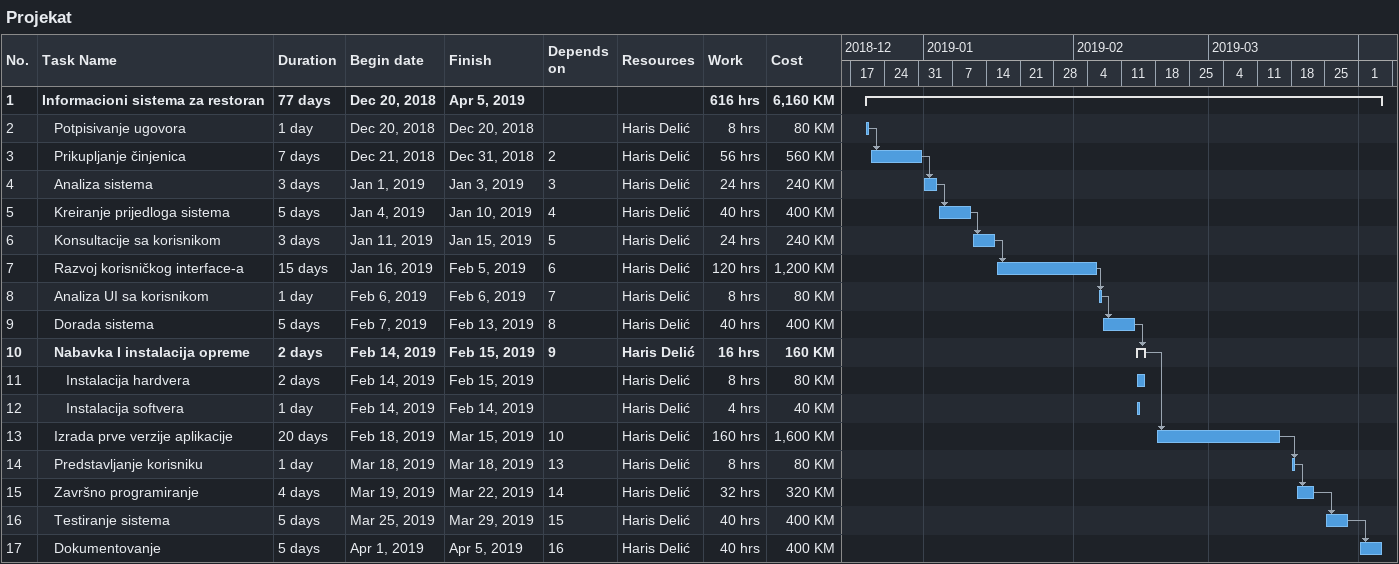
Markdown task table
Projekat

| ID | Level | Task | Duration | Start | Finish | Predecessors | Resources | Work (h) | Cost (KM) |
|---|---|---|---|---|---|---|---|---|---|
| 1 | 1 | **Informacioni sistema za restoran** | 77d | 2018-12-20 | 2019-04-05 |  |  | 616 | 6160 |
| 2 | 2 | Potpisivanje ugovora | 1d | 2018-12-20 | 2018-12-20 |  | Haris Delić | 8 | 80 |
| 3 | 2 | Prikupljanje činjenica | 7d | 2018-12-21 | 2018-12-31 | 2 | Haris Delić | 56 | 560 |
| 4 | 2 | Analiza sistema | 3d | 2019-01-01 | 2019-01-03 | 3 | Haris Delić | 24 | 240 |
| 5 | 2 | Kreiranje prijedloga sistema | 5d | 2019-01-04 | 2019-01-10 | 4 | Haris Delić | 40 | 400 |
| 6 | 2 | Konsultacije sa korisnikom | 3d | 2019-01-11 | 2019-01-15 | 5 | Haris Delić | 24 | 240 |
| 7 | 2 | Razvoj korisničkog interface-a | 15d | 2019-01-16 | 2019-02-05 | 6 | Haris Delić | 120 | 1200 |
| 8 | 2 | Analiza UI sa korisnikom | 1d | 2019-02-06 | 2019-02-06 | 7 | Haris Delić | 8 | 80 |
| 9 | 2 | Dorada sistema | 5d | 2019-02-07 | 2019-02-13 | 8 | Haris Delić | 40 | 400 |
| 10 | 2 | **Nabavka I instalacija opreme** | 2d | 2019-02-14 | 2019-02-15 | 9 | Haris Delić | 16 | 160 |
| 11 | 3 | Instalacija hardvera | 2d | 2019-02-14 | 2019-02-15 |  | Haris Delić | 8 | 80 |
| 12 | 3 | Instalacija softvera | 1d | 2019-02-14 | 2019-02-14 |  | Haris Delić | 4 | 40 |
| 13 | 2 | Izrada prve verzije aplikacije | 20d | 2019-02-18 | 2019-03-15 | 10 | Haris Delić | 160 | 1600 |
| 14 | 2 | Predstavljanje korisniku | 1d | 2019-03-18 | 2019-03-18 | 13 | Haris Delić | 8 | 80 |
| 15 | 2 | Završno programiranje | 4d | 2019-03-19 | 2019-03-22 | 14 | Haris Delić | 32 | 320 |
| 16 | 2 | Testiranje sistema | 5d | 2019-03-25 | 2019-03-29 | 15 | Haris Delić | 40 | 400 |
| 17 | 2 | Dokumentovanje | 5d | 2019-04-01 | 2019-04-05 | 16 | Haris Delić | 40 | 400 |
